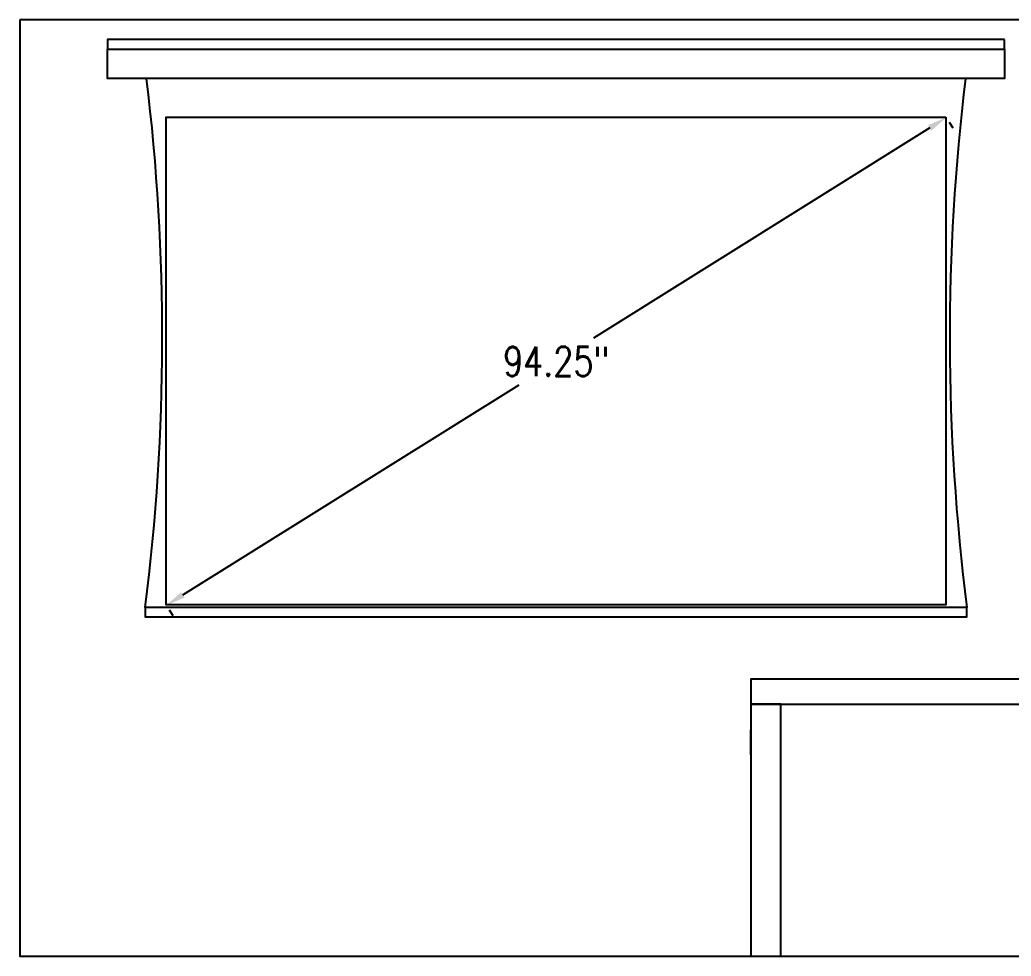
# Model space of a CAD drawing. Header units: inches. Extents: x -284 to 763, y -243 to 242.
# Drawn here: x 561 to 662.7, y -243 to -147 of the extents above; entities that cross this region are included whole.
import ezdxf

# ---------------------------------------------------------------- set-up
doc = ezdxf.new("R2010")
doc.units = ezdxf.units.IN
doc.header["$MEASUREMENT"] = 0
for name, color, linetype in [('DEVICES', 7, 'Continuous'), ('EXIST. FURNITURE PLAN', 252, 'Continuous'), ('For Construction', 6, 'Continuous'), ('NEW AV EQUIP', 160, 'Continuous'), ('TEXT', 4, 'Continuous')]:
    doc.layers.add(name, color=color, linetype=linetype)
doc.styles.add('ROMANS', font='romans.shx', dxfattribs={"width": 0.8})
doc.dimstyles.new('MillworkMod', dxfattribs={"dimscale": 10, "dimtxt": 0.1, "dimasz": 0.1, "dimexe": 0.125, "dimexo": 0.06, "dimgap": 0.06, "dimtad": 0, "dimtih": 1, "dimtoh": 1, "dimrnd": 0.25, "dimzin": 0, "dimdsep": 46, "dimtxsty": 'ROMANS', "dimcen": 0.1, "dimclrd": 256, "dimclre": 256, "dimazin": 0, "dimtfac": 1, "dimtofl": 0, "dimtmove": 0, "dimatfit": 3, "dimfxl": 0.18, "dimtolj": 1, "dimtzin": 0, "dimlwd": -1, "dimlwe": -1, "dimarcsym": 0})

# ---------------------------------------------------------------- blocks, each defined once
blk = doc.blocks.new('*D162')
at = {"layer": 'Defpoints', "color": 0, "transparency": 16777216}
for p in [(656, -156.97), (656.03, -157.02), (576, -206.97)]:
    blk.add_point(p, dxfattribs=at)
at = {"layer": 'TEXT', "transparency": 16777216}
for p, q in [((656.32, -157.48), (656.69, -158.08)), ((654.33, -158.08), (619.85, -179.63)), ((577.72, -205.96), (612.21, -184.41)), ((576.32, -207.48), (576.69, -208.08))]:
    blk.add_line(p, q, dxfattribs=at)
for points in [[(654.16, -157.8), (654.51, -158.36), (656.03, -157.02)], [(577.55, -205.68), (577.9, -206.24), (576.03, -207.02)]]:
    blk.add_solid(points, dxfattribs=at)
at = {"layer": 'TEXT', "color": 0, "transparency": 16777216, "insert": (616.03, -182.02), "char_height": 3, "attachment_point": 5, "style": 'ROMANS'}
blk.add_mtext('\\A1;94.25"', dxfattribs=at)

msp = doc.modelspace()

# ---------------------------------------------------------------- linework, layer by layer
at = {"layer": 'Defpoints'}
msp.add_line((656, -156.975), (656, -206.975), dxfattribs=at)
at = {"layer": 'DEVICES'}
msp.add_lwpolyline([(656, -156.975), (656, -206.975), (576, -206.975), (576, -156.975)], close=True, dxfattribs=at)
at = {"layer": 'EXIST. FURNITURE PLAN'}
for p, q in [((636, -214.55), (636, -243)), ((636, -222.35), (636, -219.8))]:
    msp.add_line(p, q, dxfattribs=at)
for points in [[(678, -214.6), (636, -214.6), (636, -217.15), (678, -217.15)], [(636, -243), (639.05, -243), (639.049, -217.15), (635.999, -217.15)]]:
    msp.add_lwpolyline(points, close=True, dxfattribs=at)
at = {"layer": 'For Construction'}
msp.add_lwpolyline([(561, -147), (561, -243), (741, -243), (741, -147)], close=True, dxfattribs=at)
at = {"layer": 'NEW AV EQUIP'}
for points in [[(662, -149), (570, -149), (570, -150), (662, -150)], [(570, -150), (662, -150), (662, -153), (570, -153)], [(658.15, -207.25), (573.85, -207.25), (573.85, -208.2), (658.15, -208.2)]]:
    msp.add_lwpolyline(points, close=True, dxfattribs=at)
for centre, start, end in [((356.925, -179.525), 352.71656, 6.9666), ((875.075, -179.525), 173.0334, 187.28344)]:
    msp.add_arc(centre, 218.69, start, end, dxfattribs=at)

# ---------------------------------------------------------------- dimensions: what is measured, and where the dimension line sits
at = {"layer": 'TEXT'}
dim = msp.add_aligned_dim(p1=(576, -206.975), p2=(656, -156.975), distance=-0.054, dimstyle='MillworkMod', override={"dimtxt": 0.3, "dimasz": 0.2, "dimpost": '"'}, dxfattribs=at)
dim.commit()
dim.dimension.update_dxf_attribs({"geometry": '*D162', "text_midpoint": (616.028, -182.02)})

doc.saveas('drawing.dxf')
